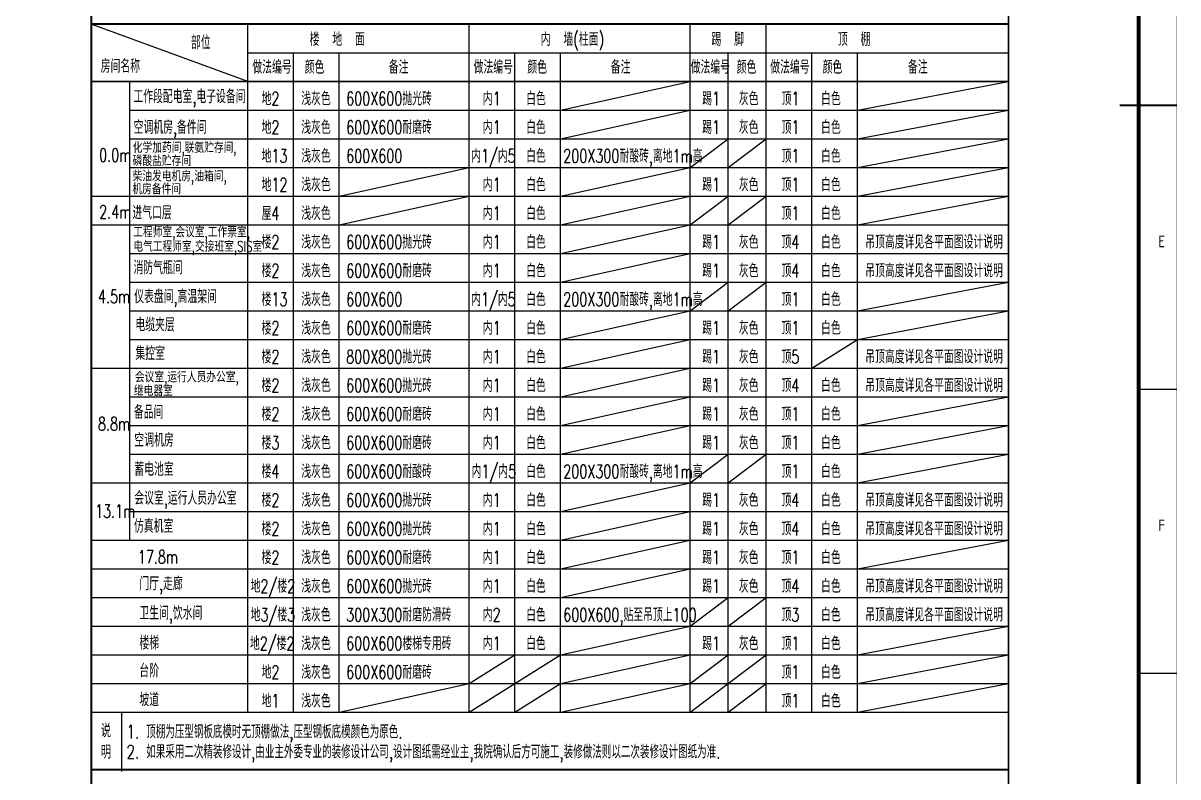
# Model space of a CAD drawing. Extents: x -93062 to 326984, y -142534 to 91021.
# Drawn here: x 292147 to 322364, y -80611 to -60895 of the extents above; entities that cross this region are included whole.
import ezdxf
from ezdxf.enums import TextEntityAlignment as Align

# ---------------------------------------------------------------- set-up
doc = ezdxf.new("R2010")
doc.units = 0
doc.header["$LTSCALE"] = 1000
doc.header["$MEASUREMENT"] = 0
doc.layers.get('0').update_dxf_attribs({"color": 8})
doc.layers.add('PUB_TEXT', color=8, linetype='Continuous')
doc.layers.add('工程做法表', color=8, linetype='Continuous')
doc.styles.add('BIGFONT', font='GEDITXT', dxfattribs={"width": 0.8, "bigfont": 'DXT'})
doc.styles.add('hz', font='GEDITXT', dxfattribs={"width": 0.8, "bigfont": 'DXT'})
doc.styles.get("Standard").update_dxf_attribs({"font": 'gbenor.shx', "bigfont": 'gbcbig.shx'})
doc.styles.add('TK', font='GEDITXT.SHX', dxfattribs={"width": 0.85, "height": 3.5, "bigfont": 'DXT.SHX'})

# ---------------------------------------------------------------- blocks, each defined once
blk = doc.blocks.new('GEDI_WK_A11')
at = {"color": 3}
for p, q in [((1040, 297), (1050, 297)), ((1040, 222.75), (1050, 222.75)), ((1040, 148.5), (1050, 148.5))]:
    blk.add_line(p, q, dxfattribs=at)
for points, const_width in [([(0, 0), (1050, 0), (1050, 594), (0, 594)], 0.1), ([(25, 10), (1040, 10), (1040, 584), (25, 584)], 1)]:
    blk.add_lwpolyline(points, close=True, dxfattribs=dict(at, const_width=const_width))
at = {"color": 3, "const_width": 0.5}
blk.add_lwpolyline([(1035, 297), (1050, 297)], dxfattribs=at)
at = {"color": 3}
for s, p in [('E', (1046, 259.88)), ('F', (1046, 185.62))]:
    blk.add_text(s, height=3, dxfattribs=at).set_placement(p, align=Align.CENTER)
blk = doc.blocks.new('A$C51466E6C')
blk.add_blockref('GEDI_WK_A11', (0, 0))
at = {"style": 'TK', "width": 0.85}
for tag, height, p in [('PROJECTNAME', 4.75, (985, 44)), ('PHASE', 4, (1027, 44)), ('DRAWINGNAME', 4.75, (995, 31))]:
    blk.add_attdef(tag, text='', height=height, dxfattribs=at).set_placement(p, align=Align.MIDDLE_CENTER)
for tag, p, height in [('APPROVE', (872, 32.75), 3.5), ('DESIGN', (917, 32.75), 3.5), ('REVIEW1', (872, 25.75), 3.5), ('DRAW', (917, 25.75), 3.5), ('REVIEW2', (872, 18.75), 3.5), ('PROPORTION', (917, 18.75), 3.5), ('DRAWINGNUMBER', (967, 18.5), 4), ('CHECK', (872, 11.75), 3.5), ('DATE', (917, 11.75), 3.5), ('VERSION', (1033, 11.75), 3.5)]:
    blk.add_attdef(tag, p, '', height=height, dxfattribs=at)

msp = doc.modelspace()

# ---------------------------------------------------------------- linework, layer by layer
at = {"layer": '工程做法表'}
for p, q in [((298030.8, -62420.9), (293930.8, -60920.9)), ((293930.8, -60920.9), (317930.8, -60920.9)), ((298030.8, -61670.9), (317930.8, -61670.9)), ((299224.5, -78920.9), (299224.5, -61670.9)), ((300418.3, -78920.9), (300418.3, -61670.9)), ((305012, -78920.9), (305012, -61670.9)), ((306205.8, -78920.9), (306205.8, -61670.9)), ((310599.5, -78920.9), (310599.5, -61670.9)), ((311593.3, -78920.9), (311593.3, -61670.9)), ((312787, -78920.9), (312787, -61670.9)), ((313980.8, -78920.9), (313980.8, -61670.9)), ((317930.8, -62420.9), (293930.8, -62420.9)), ((293930.8, -62420.9), (317930.8, -62420.9)), ((293930.8, -62420.9), (317930.8, -62420.9)), ((294930.8, -62420.9), (294930.8, -74420.9)), ((306205.8, -63170.9), (309605.8, -62420.9)), ((313980.8, -63170.9), (317930.8, -62420.9)), ((294930.8, -63170.9), (317930.8, -63170.9)), ((306205.8, -63920.9), (309605.8, -63170.9)), ((313980.8, -63920.9), (317930.8, -63170.9)), ((294930.8, -63920.9), (317930.8, -63920.9)), ((309605.8, -64670.9), (310599.5, -63920.9)), ((310599.5, -64670.9), (311593.3, -63920.9)), ((313980.8, -64670.9), (317930.8, -63920.9)), ((294930.8, -64670.9), (317930.8, -64670.9)), ((300418.3, -65420.9), (303818.3, -64670.9)), ((306205.8, -65420.9), (309605.8, -64670.9)), ((313980.8, -65420.9), (317930.8, -64670.9)), ((293930.8, -65420.9), (317930.8, -65420.9)), ((300418.3, -66170.9), (303818.3, -65420.9)), ((306205.8, -66170.9), (309605.8, -65420.9)), ((309605.8, -66170.9), (310599.5, -65420.9)), ((310599.5, -66170.9), (311593.3, -65420.9)), ((313980.8, -66170.9), (317930.8, -65420.9)), ((293930.8, -66170.9), (317930.8, -66170.9)), ((293930.8, -66170.9), (317930.8, -66170.9)), ((306205.8, -66920.9), (309605.8, -66170.9)), ((294930.8, -66920.9), (317930.8, -66920.9)), ((306205.8, -67670.9), (309605.8, -66920.9)), ((294930.8, -67670.9), (317930.8, -67670.9)), ((309605.8, -68420.9), (310599.5, -67670.9)), ((310599.5, -68420.9), (311593.3, -67670.9)), ((313980.8, -68420.9), (317930.8, -67670.9)), ((294930.8, -68420.9), (317930.8, -68420.9)), ((306205.8, -69170.9), (309605.8, -68420.9)), ((313980.8, -69170.9), (317930.8, -68420.9)), ((294930.8, -69170.9), (317930.8, -69170.9)), ((306205.8, -69920.9), (309605.8, -69170.9)), ((312787, -69920.9), (313980.8, -69170.9)), ((293930.8, -69920.9), (317930.8, -69920.9)), ((306205.8, -70670.9), (309605.8, -69920.9)), ((294930.8, -70670.9), (317930.8, -70670.9)), ((294930.8, -70670.9), (317930.8, -70670.9)), ((306205.8, -71420.9), (309605.8, -70670.9)), ((313980.8, -71420.9), (317930.8, -70670.9)), ((294930.8, -71420.9), (317930.8, -71420.9)), ((306205.8, -72170.9), (309605.8, -71420.9)), ((313980.8, -72170.9), (317930.8, -71420.9)), ((294930.8, -72170.9), (317930.8, -72170.9)), ((309605.8, -72920.9), (310599.5, -72170.9)), ((310599.5, -72920.9), (311593.3, -72170.9)), ((313980.8, -72920.9), (317930.8, -72170.9)), ((293930.8, -72920.9), (317930.8, -72920.9)), ((293930.8, -72920.9), (317930.8, -72920.9)), ((306205.8, -73670.9), (309605.8, -72920.9)), ((294930.8, -73670.9), (317930.8, -73670.9)), ((306205.8, -74420.9), (309605.8, -73670.9)), ((293930.8, -74420.9), (317930.8, -74420.9)), ((293930.8, -74420.9), (317930.8, -74420.9)), ((306205.8, -75170.9), (309605.8, -74420.9)), ((313980.8, -75170.9), (317930.8, -74420.9)), ((293930.8, -75170.9), (317930.8, -75170.9)), ((306205.8, -75920.9), (309605.8, -75170.9)), ((293930.8, -75920.9), (317930.8, -75920.9)), ((309605.8, -76670.9), (310599.5, -75920.9)), ((310599.5, -76670.9), (311593.3, -75920.9)), ((293930.8, -76670.9), (317930.8, -76670.9)), ((306205.8, -77420.9), (309605.8, -76670.9)), ((313980.8, -77420.9), (317930.8, -76670.9)), ((293930.8, -77420.9), (317930.8, -77420.9)), ((303818.3, -78170.9), (305012, -77420.9)), ((305012, -78170.9), (306205.8, -77420.9)), ((306205.8, -78170.9), (309605.8, -77420.9)), ((309605.8, -78170.9), (310599.5, -77420.9)), ((310599.5, -78170.9), (311593.3, -77420.9)), ((313980.8, -78170.9), (317930.8, -77420.9)), ((293930.8, -78170.9), (317930.8, -78170.9)), ((300418.3, -78920.9), (303818.3, -78170.9)), ((303818.3, -78920.9), (305012, -78170.9)), ((305012, -78920.9), (306205.8, -78170.9)), ((306205.8, -78920.9), (309605.8, -78170.9)), ((309605.8, -78920.9), (310599.5, -78170.9)), ((310599.5, -78920.9), (311593.3, -78170.9)), ((313980.8, -78920.9), (317930.8, -78170.9)), ((293930.8, -78920.9), (317930.8, -78920.9)), ((293930.8, -78920.9), (317930.8, -78920.9)), ((294730.8, -80466.2), (294730.8, -78920.9))]:
    msp.add_line(p, q, dxfattribs=at)
at = {"layer": '工程做法表', "const_width": 50}
for points in [[(317930.8, -35939.6), (317930.8, -84866.2), (293930.8, -84866.2), (293930.8, -35939.6)], [(293930.8, -60920.9), (317930.8, -60920.9)], [(293930.8, -80420.9), (317930.8, -80420.9)]]:
    msp.add_lwpolyline(points, dxfattribs=at)
at = {"layer": '工程做法表'}
for points in [[(298030.8, -78920.9), (298030.8, -60920.9)], [(303818.3, -78920.9), (303818.3, -60920.9)], [(309605.8, -78920.9), (309605.8, -60920.9)], [(311593.3, -78920.9), (311593.3, -60920.9)], [(293930.8, -62420.9), (317930.8, -62420.9)]]:
    msp.add_lwpolyline(points, dxfattribs=at)

# ---------------------------------------------------------------- block references
at = {"xscale": 100, "yscale": 100, "zscale": 100}
msp.add_blockref('A$C51466E6C', (217339.1, -92745.5), dxfattribs=at)

# ---------------------------------------------------------------- texts
at = {"layer": 'PUB_TEXT', "linetype": 'Continuous'}
for s, height, style, width, p in [('部位', 350, 'BIGFONT', 0.7, (296538.4, -61579.1)), ('楼  地  面', 350, 'BIGFONT', 0.7, (299645.4, -61493.5)), ('内  墙(柱面)', 350, 'BIGFONT', 0.7, (305691.4, -61493.5)), ('踢  脚', 350, 'BIGFONT', 0.7, (310158.9, -61493.5)), ('顶  棚', 350, 'BIGFONT', 0.7, (313466.4, -61493.5)), ('房间名称', 350, 'BIGFONT', 0.7, (294178.4, -62195.1)), ('做法编号', 350, 'BIGFONT', 0.7, (298146.4, -62220.9)), ('颜色', 350, 'BIGFONT', 0.7, (299517.8, -62220.9)), ('备注', 350, 'BIGFONT', 0.7, (301717.1, -62220.9)), ('做法编号', 350, 'BIGFONT', 0.7, (303934.1, -62220.9)), ('颜色', 350, 'BIGFONT', 0.7, (305340.6, -62220.9)), ('备注', 350, 'BIGFONT', 0.7, (307525.6, -62220.9)), ('做法编号', 350, 'BIGFONT', 0.7, (309615.6, -62220.9)), ('颜色', 350, 'BIGFONT', 0.7, (310822.1, -62220.9)), ('做法编号', 350, 'BIGFONT', 0.7, (311697.4, -62220.9)), ('颜色', 350, 'BIGFONT', 0.7, (313068.6, -62220.9)), ('备注', 350, 'BIGFONT', 0.7, (315300.6, -62220.9)), ('工作段配电室,电子设备间', 350, 'BIGFONT', 0.7, (295032.5, -62990.5)), ('地2', 350, 'BIGFONT', 0.7, (298388, -63045.5)), ('浅灰色', 350, 'BIGFONT', 0.7, (299425.5, -63045.5)), ('600X600抛光砖', 350, 'BIGFONT', 0.7, (300601.5, -63045.5)), ('内1', 350, 'BIGFONT', 0.7, (304175.5, -63045.5)), ('白色', 350, 'BIGFONT', 0.7, (305309, -63045.5)), ('踢1', 350, 'BIGFONT', 0.7, (309915, -63045.5)), ('灰色', 350, 'BIGFONT', 0.7, (310876.5, -63045.5)), ('顶1', 350, 'BIGFONT', 0.7, (311991, -63045.5)), ('白色', 350, 'BIGFONT', 0.7, (313027, -63045.5)), ('空调机房,备件间', 350, 'BIGFONT', 0.7, (295040.5, -63795)), ('地2', 350, 'BIGFONT', 0.7, (298388, -63795.5)), ('浅灰色', 350, 'BIGFONT', 0.7, (299425.5, -63795.5)), ('600X600耐磨砖', 350, 'BIGFONT', 0.7, (300601.5, -63795.5)), ('内1', 350, 'BIGFONT', 0.7, (304175.5, -63795.5)), ('白色', 350, 'BIGFONT', 0.7, (305309, -63795.5)), ('踢1', 350, 'BIGFONT', 0.7, (309915, -63795.5)), ('灰色', 350, 'BIGFONT', 0.7, (310876.5, -63795.5)), ('顶1', 350, 'BIGFONT', 0.7, (311991, -63795.5)), ('白色', 350, 'BIGFONT', 0.7, (313027, -63795.5)), ('化学加药间,联氨贮存间,', 280, 'BIGFONT', 0.7, (295017.5, -64289.5)), ('0.0m', 350, 'BIGFONT', 0.7, (294137.5, -64522.5)), ('磷酸盐贮存间', 280, 'BIGFONT', 0.7, (295013.5, -64635)), ('地13', 350, 'BIGFONT', 0.7, (298388, -64545.5)), ('浅灰色', 350, 'BIGFONT', 0.7, (299425.5, -64545.5)), ('600X600', 350, 'BIGFONT', 0.7, (300601.5, -64545.5)), ('内1/内5', 350, 'BIGFONT', 0.7, (303870.5, -64545.5)), ('白色', 350, 'BIGFONT', 0.7, (305309, -64545.5)), ('200X300耐酸砖,离地1m高', 350, 'BIGFONT', 0.7, (306280.5, -64545.5)), ('顶1', 350, 'BIGFONT', 0.7, (311991, -64545.5)), ('白色', 350, 'BIGFONT', 0.7, (313027, -64545.5)), ('柴油发电机房,油箱间,', 280, 'BIGFONT', 0.7, (295013, -65037.5)), ('地12', 350, 'BIGFONT', 0.7, (298388, -65295.5)), ('浅灰色', 350, 'BIGFONT', 0.7, (299425.5, -65295.5)), ('内1', 350, 'BIGFONT', 0.7, (304175.5, -65295.5)), ('白色', 350, 'BIGFONT', 0.7, (305309, -65295.5)), ('踢1', 350, 'BIGFONT', 0.7, (309915, -65295.5)), ('灰色', 350, 'BIGFONT', 0.7, (310876.5, -65295.5)), ('顶1', 350, 'BIGFONT', 0.7, (311991, -65295.5)), ('白色', 350, 'BIGFONT', 0.7, (313027, -65295.5)), ('机房备件间', 280, 'BIGFONT', 0.7, (295006, -65373.5)), ('2.4m', 350, 'BIGFONT', 0.7, (294137.5, -66008.5)), ('进气口层', 350, 'BIGFONT', 0.7, (295007, -66028)), ('屋4', 350, 'BIGFONT', 0.7, (298388, -66045.5)), ('浅灰色', 350, 'BIGFONT', 0.7, (299425.5, -66045.5)), ('内1', 350, 'BIGFONT', 0.7, (304175.5, -66045.5)), ('白色', 350, 'BIGFONT', 0.7, (305309, -66045.5)), ('顶1', 350, 'BIGFONT', 0.7, (311991, -66045.5)), ('白色', 350, 'BIGFONT', 0.7, (313027, -66045.5)), ('工程师室,会议室,工作票室,', 280, 'BIGFONT', 0.7, (295028.5, -66500)), ('楼2', 350, 'BIGFONT', 0.7, (298388, -66795.5)), ('浅灰色', 350, 'BIGFONT', 0.7, (299425.5, -66795.5)), ('600X600抛光砖', 350, 'BIGFONT', 0.7, (300601.5, -66795.5)), ('内1', 350, 'BIGFONT', 0.7, (304175.5, -66795.5)), ('白色', 350, 'BIGFONT', 0.7, (305309, -66795.5)), ('踢1', 350, 'BIGFONT', 0.7, (309915, -66795.5)), ('灰色', 350, 'BIGFONT', 0.7, (310876.5, -66795.5)), ('顶4', 350, 'BIGFONT', 0.7, (311991, -66795.5)), ('白色', 350, 'BIGFONT', 0.7, (313027, -66795.5)), ('吊顶高度详见各平面图设计说明', 350, 'BIGFONT', 0.7, (314183, -66795.5)), ('电气工程师室,交接班室,SIS室', 280, 'BIGFONT', 0.7, (295031, -66875.5)), ('消防气瓶间', 350, 'BIGFONT', 0.7, (295035.5, -67465.5)), ('楼2', 350, 'BIGFONT', 0.7, (298388, -67545.5)), ('浅灰色', 350, 'BIGFONT', 0.7, (299425.5, -67545.5)), ('600X600耐磨砖', 350, 'BIGFONT', 0.7, (300601.5, -67545.5)), ('内1', 350, 'BIGFONT', 0.7, (304175.5, -67545.5)), ('白色', 350, 'BIGFONT', 0.7, (305309, -67545.5)), ('踢1', 350, 'BIGFONT', 0.7, (309915, -67545.5)), ('灰色', 350, 'BIGFONT', 0.7, (310876.5, -67545.5)), ('顶4', 350, 'BIGFONT', 0.7, (311991, -67545.5)), ('白色', 350, 'BIGFONT', 0.7, (313027, -67545.5)), ('吊顶高度详见各平面图设计说明', 350, 'BIGFONT', 0.7, (314183, -67545.5)), ('4.5m', 350, 'BIGFONT', 0.7, (294106.5, -68218)), ('仪表盘间,高温架间', 350, 'BIGFONT', 0.7, (295055.5, -68222)), ('楼13', 350, 'BIGFONT', 0.7, (298388, -68295.5)), ('浅灰色', 350, 'BIGFONT', 0.7, (299425.5, -68295.5)), ('600X600', 350, 'BIGFONT', 0.7, (300601.5, -68295.5)), ('内1/内5', 350, 'BIGFONT', 0.7, (303870.5, -68295.5)), ('白色', 350, 'BIGFONT', 0.7, (305309, -68295.5)), ('200X300耐酸砖,离地1m高', 350, 'BIGFONT', 0.7, (306280.5, -68295.5)), ('顶1', 350, 'BIGFONT', 0.7, (311991, -68295.5)), ('白色', 350, 'BIGFONT', 0.7, (313027, -68295.5)), ('电缆夹层', 350, 'BIGFONT', 0.7, (295085.5, -68959)), ('楼2', 350, 'BIGFONT', 0.7, (298388, -69045.5)), ('浅灰色', 350, 'BIGFONT', 0.7, (299425.5, -69045.5)), ('600X600耐磨砖', 350, 'BIGFONT', 0.7, (300601.5, -69045.5)), ('内1', 350, 'BIGFONT', 0.7, (304175.5, -69045.5)), ('白色', 350, 'BIGFONT', 0.7, (305309, -69045.5)), ('踢1', 350, 'BIGFONT', 0.7, (309915, -69045.5)), ('灰色', 350, 'BIGFONT', 0.7, (310876.5, -69045.5)), ('顶1', 350, 'BIGFONT', 0.7, (311991, -69045.5)), ('白色', 350, 'BIGFONT', 0.7, (313027, -69045.5)), ('集控室', 350, 'BIGFONT', 0.7, (295085.5, -69709)), ('楼2', 350, 'BIGFONT', 0.7, (298388, -69795.5)), ('浅灰色', 350, 'BIGFONT', 0.7, (299425.5, -69795.5)), ('800X800抛光砖', 350, 'BIGFONT', 0.7, (300601.5, -69795.5)), ('内1', 350, 'BIGFONT', 0.7, (304175.5, -69795.5)), ('白色', 350, 'BIGFONT', 0.7, (305309, -69795.5)), ('踢1', 350, 'BIGFONT', 0.7, (309915, -69795.5)), ('灰色', 350, 'BIGFONT', 0.7, (310876.5, -69795.5)), ('顶5', 350, 'BIGFONT', 0.7, (311991, -69795.5)), ('吊顶高度详见各平面图设计说明', 350, 'BIGFONT', 0.7, (314183, -69795.5)), ('会议室,运行人员办公室,', 280, 'BIGFONT', 0.7, (295073.5, -70292)), ('继电器室', 280, 'BIGFONT', 0.7, (295045.5, -70648.5)), ('楼2', 350, 'BIGFONT', 0.7, (298388, -70545.5)), ('浅灰色', 350, 'BIGFONT', 0.7, (299425.5, -70545.5)), ('600X600抛光砖', 350, 'BIGFONT', 0.7, (300601.5, -70545.5)), ('内1', 350, 'BIGFONT', 0.7, (304175.5, -70545.5)), ('白色', 350, 'BIGFONT', 0.7, (305309, -70545.5)), ('踢1', 350, 'BIGFONT', 0.7, (309915, -70545.5)), ('灰色', 350, 'BIGFONT', 0.7, (310876.5, -70545.5)), ('顶4', 350, 'BIGFONT', 0.7, (311991, -70545.5)), ('白色', 350, 'BIGFONT', 0.7, (313027, -70545.5)), ('吊顶高度详见各平面图设计说明', 350, 'BIGFONT', 0.7, (314183, -70545.5)), ('备品间', 350, 'BIGFONT', 0.7, (295045.5, -71245.5)), ('楼2', 350, 'BIGFONT', 0.7, (298388, -71295.5)), ('浅灰色', 350, 'BIGFONT', 0.7, (299425.5, -71295.5)), ('600X600耐磨砖', 350, 'BIGFONT', 0.7, (300601.5, -71295.5)), ('内1', 350, 'BIGFONT', 0.7, (304175.5, -71295.5)), ('白色', 350, 'BIGFONT', 0.7, (305309, -71295.5)), ('踢1', 350, 'BIGFONT', 0.7, (309915, -71295.5)), ('灰色', 350, 'BIGFONT', 0.7, (310876.5, -71295.5)), ('顶1', 350, 'BIGFONT', 0.7, (311991, -71295.5)), ('白色', 350, 'BIGFONT', 0.7, (313027, -71295.5)), ('8.8m', 350, 'BIGFONT', 0.7, (294106.5, -71549)), ('空调机房', 350, 'BIGFONT', 0.7, (295059, -71975.5)), ('楼3', 350, 'BIGFONT', 0.7, (298388, -72045.5)), ('浅灰色', 350, 'BIGFONT', 0.7, (299425.5, -72045.5)), ('600X600耐磨砖', 350, 'BIGFONT', 0.7, (300601.5, -72045.5)), ('内1', 350, 'BIGFONT', 0.7, (304175.5, -72045.5)), ('白色', 350, 'BIGFONT', 0.7, (305309, -72045.5)), ('踢1', 350, 'BIGFONT', 0.7, (309915, -72045.5)), ('灰色', 350, 'BIGFONT', 0.7, (310876.5, -72045.5)), ('顶1', 350, 'BIGFONT', 0.7, (311991, -72045.5)), ('白色', 350, 'BIGFONT', 0.7, (313027, -72045.5)), ('蓄电池室', 350, 'BIGFONT', 0.7, (295058.5, -72738.5)), ('楼4', 350, 'BIGFONT', 0.7, (298388, -72795.5)), ('浅灰色', 350, 'BIGFONT', 0.7, (299425.5, -72795.5)), ('600X600耐酸砖', 350, 'BIGFONT', 0.7, (300601.5, -72795.5)), ('内1/内5', 350, 'BIGFONT', 0.7, (303881.5, -72795.5)), ('白色', 350, 'BIGFONT', 0.7, (305309, -72795.5)), ('200X300耐酸砖,离地1m高', 350, 'BIGFONT', 0.7, (306280.5, -72795.5)), ('顶1', 350, 'BIGFONT', 0.7, (311991, -72795.5)), ('白色', 350, 'BIGFONT', 0.7, (313027, -72795.5)), ('会议室,运行人员办公室', 350, 'BIGFONT', 0.7, (295057, -73493)), ('楼2', 350, 'BIGFONT', 0.7, (298388, -73545.5)), ('浅灰色', 350, 'BIGFONT', 0.7, (299425.5, -73545.5)), ('600X600抛光砖', 350, 'BIGFONT', 0.7, (300601.5, -73545.5)), ('内1', 350, 'BIGFONT', 0.7, (304175.5, -73545.5)), ('白色', 350, 'BIGFONT', 0.7, (305309, -73545.5)), ('踢1', 350, 'BIGFONT', 0.7, (309915, -73545.5)), ('灰色', 350, 'BIGFONT', 0.7, (310876.5, -73545.5)), ('顶4', 350, 'BIGFONT', 0.7, (311991, -73545.5)), ('白色', 350, 'BIGFONT', 0.7, (313027, -73545.5)), ('吊顶高度详见各平面图设计说明', 350, 'BIGFONT', 0.7, (314183, -73545.5)), ('13.1m', 350, 'BIGFONT', 0.7, (294029, -73836.5)), ('仿真机室', 350, 'BIGFONT', 0.7, (295049.5, -74226.5)), ('楼2', 350, 'BIGFONT', 0.7, (298388, -74295.5)), ('浅灰色', 350, 'BIGFONT', 0.7, (299425.5, -74295.5)), ('600X600抛光砖', 350, 'BIGFONT', 0.7, (300601.5, -74295.5)), ('内1', 350, 'BIGFONT', 0.7, (304175.5, -74295.5)), ('白色', 350, 'BIGFONT', 0.7, (305309, -74295.5)), ('踢1', 350, 'BIGFONT', 0.7, (309915, -74295.5)), ('灰色', 350, 'BIGFONT', 0.7, (310876.5, -74295.5)), ('顶4', 350, 'BIGFONT', 0.7, (311991, -74295.5)), ('白色', 350, 'BIGFONT', 0.7, (313027, -74295.5)), ('吊顶高度详见各平面图设计说明', 350, 'BIGFONT', 0.7, (314183, -74295.5)), ('17.8m', 350, 'BIGFONT', 0.7, (295149.5, -75031)), ('楼2', 350, 'BIGFONT', 0.7, (298388, -75045.5)), ('浅灰色', 350, 'BIGFONT', 0.7, (299425.5, -75045.5)), ('600X600耐磨砖', 350, 'BIGFONT', 0.7, (300601.5, -75045.5)), ('内1', 350, 'BIGFONT', 0.7, (304175.5, -75045.5)), ('白色', 350, 'BIGFONT', 0.7, (305309, -75045.5)), ('踢1', 350, 'BIGFONT', 0.7, (309915, -75045.5)), ('灰色', 350, 'BIGFONT', 0.7, (310876.5, -75045.5)), ('顶1', 350, 'BIGFONT', 0.7, (311991, -75045.5)), ('白色', 350, 'BIGFONT', 0.7, (313027, -75045.5)), ('门厅,走廊', 350, 'BIGFONT', 0.7, (295190, -75729.5)), ('地2/楼2', 350, 'BIGFONT', 0.7, (298100.5, -75795.5)), ('浅灰色', 350, 'BIGFONT', 0.7, (299425.5, -75795.5)), ('600X600抛光砖', 350, 'BIGFONT', 0.7, (300601.5, -75795.5)), ('内1', 350, 'BIGFONT', 0.7, (304175.5, -75795.5)), ('白色', 350, 'BIGFONT', 0.7, (305309, -75795.5)), ('踢1', 350, 'BIGFONT', 0.7, (309915, -75795.5)), ('灰色', 350, 'BIGFONT', 0.7, (310876.5, -75795.5)), ('顶4', 350, 'BIGFONT', 0.7, (311991, -75795.5)), ('白色', 350, 'BIGFONT', 0.7, (313027, -75795.5)), ('吊顶高度详见各平面图设计说明', 350, 'BIGFONT', 0.7, (314183, -75795.5)), ('卫生间,饮水间', 350, 'BIGFONT', 0.7, (295190, -76499.5)), ('地3/楼3', 350, 'BIGFONT', 0.7, (298100.5, -76545.5)), ('浅灰色', 350, 'BIGFONT', 0.7, (299425.5, -76545.5)), ('300X300耐磨防滑砖', 350, 'BIGFONT', 0.7, (300601.5, -76545.5)), ('内2', 350, 'BIGFONT', 0.7, (304175.5, -76545.5)), ('白色', 350, 'BIGFONT', 0.7, (305309, -76545.5)), ('600X600,贴至吊顶上100', 350, 'BIGFONT', 0.7, (306280.5, -76545.5)), ('顶3', 350, 'BIGFONT', 0.7, (311991, -76545.5)), ('白色', 350, 'BIGFONT', 0.7, (313027, -76545.5)), ('吊顶高度详见各平面图设计说明', 350, 'BIGFONT', 0.7, (314183, -76545.5)), ('楼梯', 350, 'BIGFONT', 0.7, (295190, -77280.1)), ('地2/楼2', 350, 'BIGFONT', 0.7, (298082, -77295.5)), ('浅灰色', 350, 'BIGFONT', 0.7, (299425.5, -77295.5)), ('600X600楼梯专用砖', 350, 'BIGFONT', 0.7, (300601.5, -77295.5)), ('内1', 350, 'BIGFONT', 0.7, (304175.5, -77295.5)), ('白色', 350, 'BIGFONT', 0.7, (305309, -77295.5)), ('踢1', 350, 'BIGFONT', 0.7, (309915, -77295.5)), ('灰色', 350, 'BIGFONT', 0.7, (310876.5, -77295.5)), ('顶1', 350, 'BIGFONT', 0.7, (311991, -77295.5)), ('白色', 350, 'BIGFONT', 0.7, (313027, -77295.5)), ('台阶', 350, 'BIGFONT', 0.7, (295190, -78006.6)), ('地2', 350, 'BIGFONT', 0.7, (298388, -78045.5)), ('浅灰色', 350, 'BIGFONT', 0.7, (299425.5, -78045.5)), ('600X600耐磨砖', 350, 'BIGFONT', 0.7, (300601.5, -78045.5)), ('顶1', 350, 'BIGFONT', 0.7, (311991, -78045.5)), ('白色', 350, 'BIGFONT', 0.7, (313027, -78045.5)), ('坡道', 350, 'BIGFONT', 0.7, (295190, -78764.6)), ('地1', 350, 'BIGFONT', 0.7, (298388, -78795.5)), ('浅灰色', 350, 'BIGFONT', 0.7, (299425.5, -78795.5)), ('顶1', 350, 'BIGFONT', 0.7, (311991, -78795.5)), ('白色', 350, 'BIGFONT', 0.7, (313027, -78795.5)), ('说', 350, 'BIGFONT', 0.8, (294182.5, -79575.3)), ('1. 顶棚为压型钢板底模时无顶棚做法,压型钢板底模颜色为原色.', 350, 'hz', 0.75, (294851.6, -79602.9)), ('明', 350, 'BIGFONT', 0.8, (294182.5, -80134.8)), ('2. 如果采用二次精装修设计,由业主外委专业的装修设计公司,设计图纸需经业主,我院确认后方可施工,装修做法则以二次装修设计图纸为准.', 350, 'hz', 0.75, (294851.6, -80127.9))]:
    msp.add_text(s, height=height, dxfattribs=dict(at, style=style, width=width)).set_placement(p)

doc.saveas('drawing.dxf')
